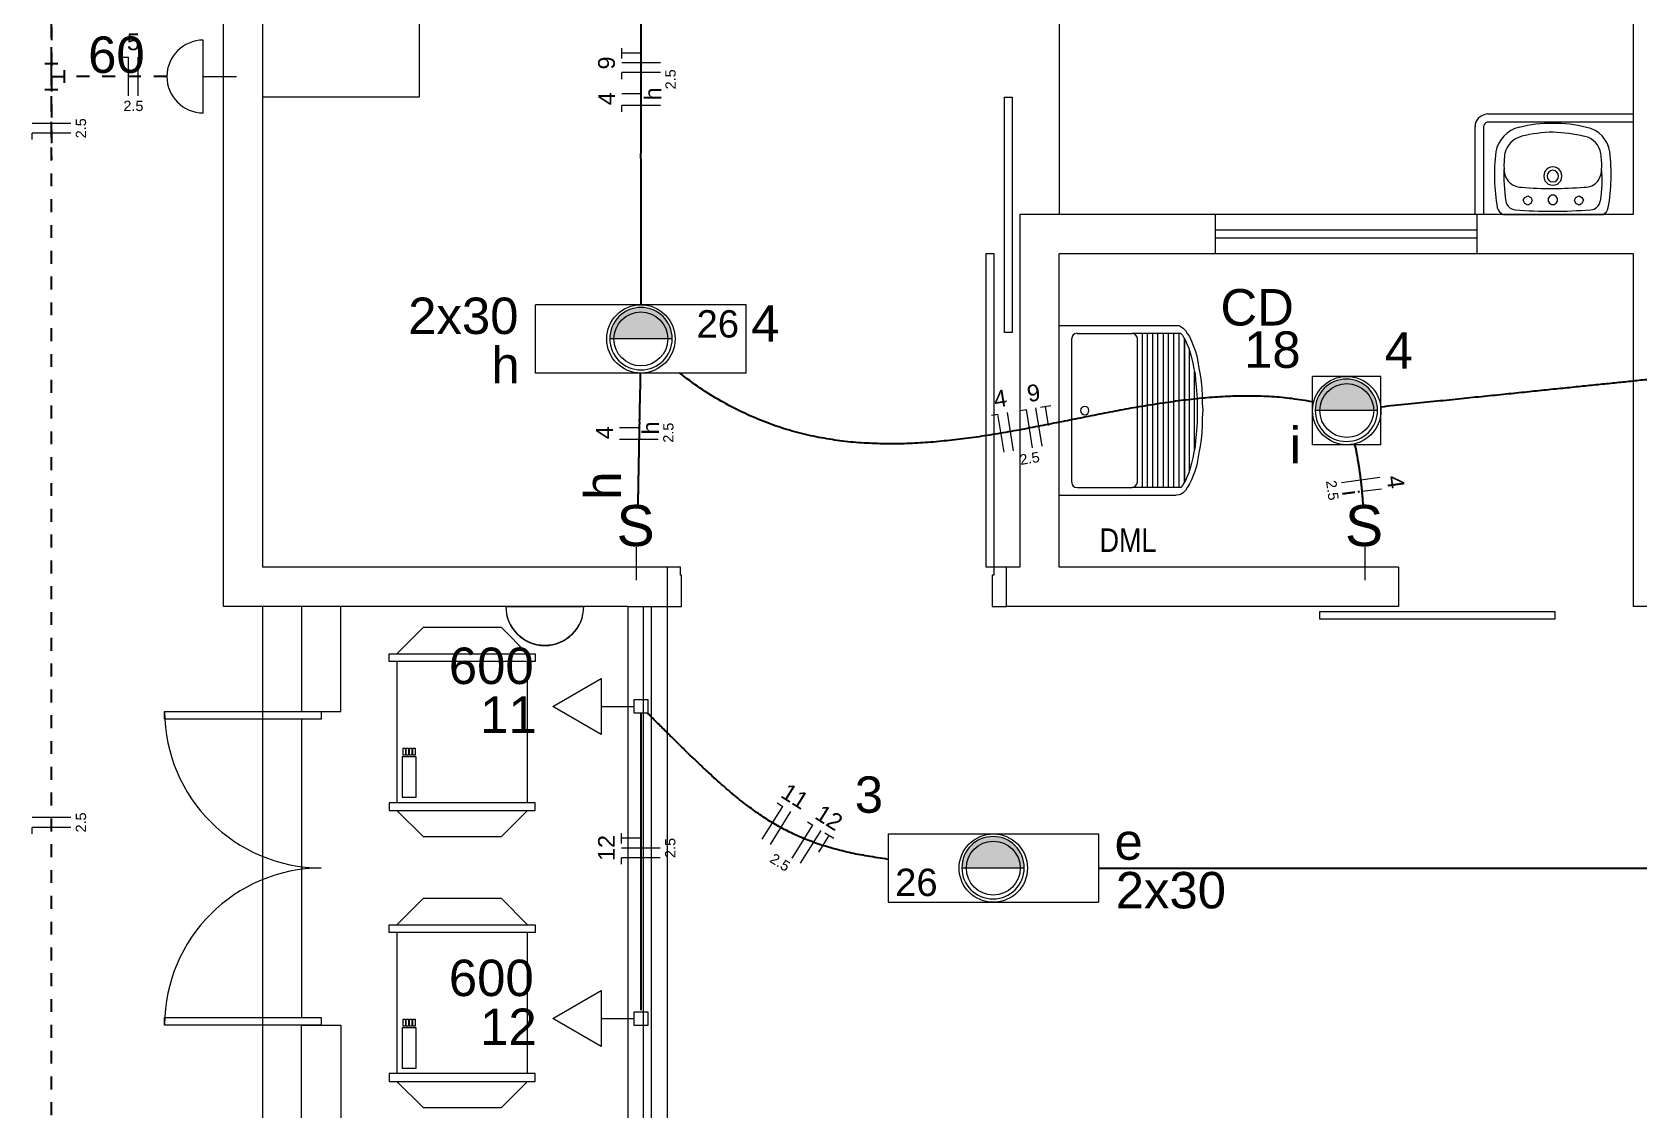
# Model space of a CAD drawing. Header units: millimetres. Extents: x 0 to 321, y -39 to 66.
# Drawn here: x 15.73 to 28.19, y 30.62 to 38.97 of the extents above; entities that cross this region are included whole.
import ezdxf

# ---------------------------------------------------------------- set-up
doc = ezdxf.new("R2010")
doc.units = ezdxf.units.MM
doc.header["$LTSCALE"] = 0.5
doc.header["$MEASUREMENT"] = 0
doc.linetypes.add('DOT2', pattern=[3.175, 0, -3.175])
for name, color, linetype, lineweight in [('Arquitetura', 8, 'Continuous', 5), ('EL-Condutos', 4, 'Continuous', 30), ('EL-Fios', 9, 'Continuous', 20), ('EL-Textos fios', 7, 'Continuous', 20), ('EL-Textos pontos', 5, 'Continuous', 20), ('P-SIMBOL', 5, 'Continuous', 20)]:
    doc.layers.add(name, color=color, linetype=linetype, lineweight=lineweight)
doc.styles.add('Arial', font='arial.ttf')
doc.styles.add('ArialNarrow', font='ARIALN.TTF')

msp = doc.modelspace()

# ---------------------------------------------------------------- hatches: boundary and pattern name
at = {"layer": 'Arquitetura', "linetype": 'Continuous'}
for points in [[(20.454, 36.84), (20.433, 36.839), (20.412, 36.837), (20.391, 36.832), (20.371, 36.826), (20.351, 36.818), (20.333, 36.808), (20.315, 36.797), (20.298, 36.784), (20.282, 36.769), (20.268, 36.754), (20.255, 36.737), (20.244, 36.719), (20.234, 36.7), (20.226, 36.681), (20.22, 36.661), (20.215, 36.64), (20.212, 36.619), (20.211, 36.598), (20.211, 36.597), (20.211, 36.597), (20.211, 36.597), (20.211, 36.597), (20.211, 36.597), (20.211, 36.597), (20.211, 36.597), (20.211, 36.597), (20.211, 36.597), (20.211, 36.597), (20.211, 36.597), (20.211, 36.597), (20.211, 36.597), (20.211, 36.597), (20.211, 36.597), (20.211, 36.597), (20.211, 36.597), (20.211, 36.597), (20.211, 36.597), (20.211, 36.597), (20.211, 36.597), (20.211, 36.597), (20.211, 36.597), (20.211, 36.597), (20.211, 36.597), (20.211, 36.597), (20.211, 36.597), (20.211, 36.597), (20.211, 36.597), (20.211, 36.597), (20.211, 36.597), (20.211, 36.597), (20.211, 36.597), (20.211, 36.597), (20.211, 36.597), (20.211, 36.597), (20.211, 36.597), (20.211, 36.597), (20.211, 36.597), (20.211, 36.597), (20.211, 36.597), (20.211, 36.597), (20.211, 36.597), (20.211, 36.597), (20.211, 36.597), (20.211, 36.597), (20.211, 36.597), (20.211, 36.597), (20.211, 36.597), (20.211, 36.597), (20.211, 36.597), (20.211, 36.597), (20.211, 36.597), (20.211, 36.597), (20.211, 36.597), (20.211, 36.597), (20.211, 36.597), (20.211, 36.597), (20.211, 36.597), (20.211, 36.597), (20.211, 36.597), (20.211, 36.597), (20.211, 36.597), (20.211, 36.597), (20.211, 36.597), (20.211, 36.597), (20.211, 36.597), (20.211, 36.597), (20.211, 36.597), (20.211, 36.597), (20.211, 36.597), (20.211, 36.597), (20.211, 36.597), (20.696, 36.596), (20.696, 36.597), (20.696, 36.597), (20.696, 36.597), (20.696, 36.597), (20.696, 36.597), (20.696, 36.597), (20.696, 36.597), (20.696, 36.597), (20.696, 36.597), (20.696, 36.597), (20.696, 36.597), (20.696, 36.597), (20.696, 36.597), (20.696, 36.597), (20.696, 36.597), (20.696, 36.597), (20.696, 36.597), (20.696, 36.597), (20.696, 36.597), (20.696, 36.597), (20.696, 36.597), (20.696, 36.597), (20.696, 36.597), (20.696, 36.597), (20.696, 36.597), (20.696, 36.597), (20.696, 36.597), (20.696, 36.597), (20.696, 36.597), (20.696, 36.597), (20.696, 36.597), (20.696, 36.597), (20.696, 36.597), (20.696, 36.597), (20.696, 36.597), (20.696, 36.597), (20.696, 36.597), (20.696, 36.597), (20.696, 36.597), (20.696, 36.597), (20.696, 36.597), (20.696, 36.597), (20.696, 36.597), (20.696, 36.597), (20.696, 36.597), (20.696, 36.597), (20.696, 36.597), (20.696, 36.597), (20.696, 36.597), (20.696, 36.597), (20.696, 36.597), (20.696, 36.597), (20.696, 36.597), (20.696, 36.597), (20.696, 36.597), (20.696, 36.597), (20.696, 36.597), (20.696, 36.597), (20.696, 36.597), (20.696, 36.597), (20.696, 36.597), (20.696, 36.597), (20.696, 36.597), (20.696, 36.597), (20.696, 36.597), (20.696, 36.597), (20.696, 36.597), (20.696, 36.597), (20.696, 36.597), (20.696, 36.597), (20.696, 36.597), (20.696, 36.597), (20.696, 36.597), (20.696, 36.598), (20.695, 36.619), (20.692, 36.64), (20.688, 36.661), (20.681, 36.681), (20.673, 36.7), (20.663, 36.719), (20.652, 36.737), (20.639, 36.754), (20.625, 36.769), (20.609, 36.784), (20.593, 36.797), (20.575, 36.808), (20.556, 36.818), (20.537, 36.826), (20.516, 36.832), (20.496, 36.837), (20.475, 36.839), (20.454, 36.84), (20.454, 36.84)], [(25.924, 36.285), (25.903, 36.284), (25.882, 36.281), (25.862, 36.277), (25.842, 36.271), (25.822, 36.262), (25.803, 36.253), (25.785, 36.241), (25.769, 36.228), (25.753, 36.214), (25.739, 36.199), (25.726, 36.182), (25.715, 36.164), (25.705, 36.145), (25.697, 36.126), (25.69, 36.106), (25.686, 36.085), (25.683, 36.064), (25.682, 36.043), (25.682, 36.042), (25.682, 36.042), (25.682, 36.042), (25.682, 36.042), (25.682, 36.042), (25.682, 36.042), (25.682, 36.042), (25.682, 36.042), (25.682, 36.042), (25.682, 36.042), (25.682, 36.042), (25.682, 36.042), (25.682, 36.042), (25.682, 36.042), (25.682, 36.042), (25.682, 36.042), (25.682, 36.042), (25.682, 36.042), (25.682, 36.042), (25.682, 36.042), (25.682, 36.042), (25.682, 36.042), (25.682, 36.042), (25.682, 36.042), (25.682, 36.042), (25.682, 36.042), (25.682, 36.042), (25.682, 36.042), (25.682, 36.042), (25.682, 36.042), (25.682, 36.042), (25.682, 36.042), (25.682, 36.042), (25.682, 36.042), (25.682, 36.042), (25.682, 36.042), (25.682, 36.042), (25.682, 36.042), (25.682, 36.042), (25.682, 36.042), (25.682, 36.042), (25.682, 36.042), (25.682, 36.042), (25.682, 36.042), (25.682, 36.042), (25.682, 36.042), (25.682, 36.042), (25.682, 36.042), (25.682, 36.042), (25.682, 36.042), (25.682, 36.042), (25.682, 36.042), (25.682, 36.042), (25.682, 36.042), (25.682, 36.042), (25.682, 36.042), (25.682, 36.042), (25.682, 36.042), (25.682, 36.042), (25.682, 36.042), (25.682, 36.042), (25.682, 36.042), (25.682, 36.042), (25.682, 36.042), (25.682, 36.042), (25.682, 36.042), (25.682, 36.042), (25.682, 36.042), (25.682, 36.042), (25.682, 36.042), (25.682, 36.042), (25.682, 36.042), (25.682, 36.042), (26.167, 36.041), (26.167, 36.042), (26.167, 36.042), (26.167, 36.042), (26.167, 36.042), (26.167, 36.042), (26.167, 36.042), (26.167, 36.042), (26.167, 36.042), (26.167, 36.042), (26.167, 36.042), (26.167, 36.042), (26.167, 36.042), (26.167, 36.042), (26.167, 36.042), (26.167, 36.042), (26.167, 36.042), (26.167, 36.042), (26.167, 36.042), (26.167, 36.042), (26.167, 36.042), (26.167, 36.042), (26.167, 36.042), (26.167, 36.042), (26.167, 36.042), (26.167, 36.042), (26.167, 36.042), (26.167, 36.042), (26.167, 36.042), (26.167, 36.042), (26.167, 36.042), (26.167, 36.042), (26.167, 36.042), (26.167, 36.042), (26.167, 36.042), (26.167, 36.042), (26.167, 36.042), (26.167, 36.042), (26.167, 36.042), (26.167, 36.042), (26.167, 36.042), (26.167, 36.042), (26.167, 36.042), (26.167, 36.042), (26.167, 36.042), (26.167, 36.042), (26.167, 36.042), (26.167, 36.042), (26.167, 36.042), (26.167, 36.042), (26.167, 36.042), (26.167, 36.042), (26.167, 36.042), (26.167, 36.042), (26.167, 36.042), (26.167, 36.042), (26.167, 36.042), (26.167, 36.042), (26.167, 36.042), (26.167, 36.042), (26.167, 36.042), (26.167, 36.042), (26.167, 36.042), (26.167, 36.042), (26.167, 36.042), (26.167, 36.042), (26.167, 36.042), (26.167, 36.042), (26.167, 36.042), (26.167, 36.042), (26.167, 36.042), (26.167, 36.042), (26.167, 36.042), (26.167, 36.042), (26.167, 36.043), (26.166, 36.064), (26.163, 36.085), (26.158, 36.106), (26.152, 36.126), (26.144, 36.145), (26.134, 36.164), (26.123, 36.182), (26.11, 36.199), (26.096, 36.214), (26.08, 36.228), (26.063, 36.241), (26.046, 36.253), (26.027, 36.262), (26.007, 36.271), (25.987, 36.277), (25.966, 36.281), (25.946, 36.284), (25.924, 36.285), (25.924, 36.285)], [(23.184, 32.739), (23.163, 32.738), (23.142, 32.735), (23.121, 32.731), (23.101, 32.724), (23.081, 32.716), (23.063, 32.706), (23.045, 32.695), (23.028, 32.682), (23.012, 32.668), (22.998, 32.652), (22.985, 32.636), (22.974, 32.618), (22.964, 32.599), (22.956, 32.579), (22.95, 32.559), (22.945, 32.539), (22.942, 32.518), (22.941, 32.497), (22.941, 32.496), (22.941, 32.496), (22.941, 32.496), (22.941, 32.496), (22.941, 32.496), (22.941, 32.496), (22.941, 32.496), (22.941, 32.496), (22.941, 32.496), (22.941, 32.496), (22.941, 32.496), (22.941, 32.496), (22.941, 32.496), (22.941, 32.496), (22.941, 32.496), (22.941, 32.496), (22.941, 32.496), (22.941, 32.496), (22.941, 32.496), (22.941, 32.496), (22.941, 32.496), (22.941, 32.496), (22.941, 32.496), (22.941, 32.496), (22.941, 32.496), (22.941, 32.496), (22.941, 32.496), (22.941, 32.496), (22.941, 32.496), (22.941, 32.496), (22.941, 32.496), (22.941, 32.496), (22.941, 32.496), (22.941, 32.496), (22.941, 32.496), (22.941, 32.496), (22.941, 32.496), (22.941, 32.496), (22.941, 32.496), (22.941, 32.496), (22.941, 32.496), (22.941, 32.496), (22.941, 32.496), (22.941, 32.496), (22.941, 32.496), (22.941, 32.496), (22.941, 32.496), (22.941, 32.496), (22.941, 32.496), (22.941, 32.496), (22.941, 32.496), (22.941, 32.496), (22.941, 32.496), (22.941, 32.496), (22.941, 32.496), (22.941, 32.496), (22.941, 32.496), (22.941, 32.496), (22.941, 32.496), (22.941, 32.496), (22.941, 32.496), (22.941, 32.496), (22.941, 32.496), (22.941, 32.496), (22.941, 32.496), (22.941, 32.496), (22.941, 32.496), (22.941, 32.496), (22.941, 32.496), (22.941, 32.496), (22.941, 32.496), (22.941, 32.496), (22.941, 32.496), (23.426, 32.494), (23.426, 32.496), (23.426, 32.496), (23.426, 32.496), (23.426, 32.496), (23.426, 32.496), (23.426, 32.496), (23.426, 32.496), (23.426, 32.496), (23.426, 32.496), (23.426, 32.496), (23.426, 32.496), (23.426, 32.496), (23.426, 32.496), (23.426, 32.496), (23.426, 32.496), (23.426, 32.496), (23.426, 32.496), (23.426, 32.496), (23.426, 32.496), (23.426, 32.496), (23.426, 32.496), (23.426, 32.496), (23.426, 32.496), (23.426, 32.496), (23.426, 32.496), (23.426, 32.496), (23.426, 32.496), (23.426, 32.496), (23.426, 32.496), (23.426, 32.496), (23.426, 32.496), (23.426, 32.496), (23.426, 32.496), (23.426, 32.496), (23.426, 32.496), (23.426, 32.496), (23.426, 32.496), (23.426, 32.496), (23.426, 32.496), (23.426, 32.496), (23.426, 32.496), (23.426, 32.496), (23.426, 32.496), (23.426, 32.496), (23.426, 32.496), (23.426, 32.496), (23.426, 32.496), (23.426, 32.496), (23.426, 32.496), (23.426, 32.496), (23.426, 32.496), (23.426, 32.496), (23.426, 32.496), (23.426, 32.496), (23.426, 32.496), (23.426, 32.496), (23.426, 32.496), (23.426, 32.496), (23.426, 32.496), (23.426, 32.496), (23.426, 32.496), (23.426, 32.496), (23.426, 32.496), (23.426, 32.496), (23.426, 32.496), (23.426, 32.496), (23.426, 32.496), (23.426, 32.496), (23.426, 32.496), (23.426, 32.496), (23.426, 32.496), (23.426, 32.496), (23.426, 32.496), (23.426, 32.497), (23.425, 32.518), (23.422, 32.539), (23.418, 32.559), (23.411, 32.579), (23.403, 32.599), (23.393, 32.618), (23.382, 32.636), (23.369, 32.652), (23.355, 32.668), (23.339, 32.682), (23.323, 32.695), (23.305, 32.706), (23.286, 32.716), (23.267, 32.724), (23.246, 32.731), (23.226, 32.735), (23.205, 32.738), (23.184, 32.739), (23.184, 32.739)]]:
    msp.add_hatch(color=256, dxfattribs=at).paths.add_polyline_path(points)

# ---------------------------------------------------------------- linework, layer by layer
at = {"layer": 'Arquitetura'}
for p, q in [((17.216, 34.521), (17.216, 42.219)), ((17.52, 41.914), (17.52, 34.826)), ((18.734, 41.914), (18.734, 38.471)), ((28.149, 41.914), (28.149, 37.56)), ((23.696, 39.381), (23.696, 37.56)), ((18.734, 38.471), (17.52, 38.471)), ((27.295, 37.671), (27.308, 37.693)), ((27.308, 37.646), (27.295, 37.671)), ((27.308, 37.693), (27.33, 37.706)), ((27.33, 37.633), (27.308, 37.646)), ((27.33, 37.706), (27.355, 37.693)), ((27.355, 37.646), (27.33, 37.633)), ((27.355, 37.693), (27.364, 37.671)), ((27.364, 37.671), (27.355, 37.646)), ((27.694, 37.671), (27.703, 37.693)), ((27.703, 37.646), (27.694, 37.671)), ((27.703, 37.693), (27.728, 37.706)), ((27.728, 37.633), (27.703, 37.646)), ((27.728, 37.706), (27.75, 37.693)), ((27.75, 37.646), (27.728, 37.633)), ((27.75, 37.693), (27.763, 37.671)), ((27.763, 37.671), (27.75, 37.646)), ((28.149, 37.56), (23.392, 37.56)), ((23.392, 37.56), (23.392, 34.826)), ((24.909, 37.256), (24.909, 37.56)), ((26.936, 37.56), (26.936, 37.256)), ((27.141, 37.56), (27.527, 37.56)), ((27.398, 37.56), (27.78, 37.56)), ((27.527, 37.56), (27.917, 37.56)), ((26.936, 37.438), (24.909, 37.438)), ((23.696, 34.826), (23.696, 37.256)), ((28.149, 37.256), (23.696, 37.256)), ((26.936, 37.377), (24.909, 37.377)), ((28.149, 37.256), (28.149, 34.521)), ((23.696, 36.699), (24.604, 36.699)), ((23.696, 35.384), (23.696, 36.699)), ((23.837, 36.639), (24.262, 36.639)), ((24.639, 36.639), (24.262, 36.639)), ((24.343, 35.444), (24.343, 36.639)), ((24.382, 35.444), (24.382, 36.639)), ((24.424, 35.444), (24.424, 36.639)), ((24.463, 35.444), (24.463, 36.639)), ((24.506, 35.444), (24.506, 36.639)), ((24.544, 35.444), (24.544, 36.639)), ((24.587, 35.444), (24.587, 36.639)), ((24.604, 36.699), (24.626, 36.699)), ((24.626, 36.699), (24.643, 36.691)), ((24.626, 35.444), (24.626, 36.639)), ((24.639, 36.639), (24.652, 36.626)), ((24.643, 36.691), (24.66, 36.678)), ((24.66, 36.678), (24.677, 36.661)), ((24.677, 36.661), (24.69, 36.639)), ((24.69, 36.639), (24.707, 36.614)), ((20.456, 36.596), (20.211, 36.596)), ((20.696, 36.596), (20.211, 36.596)), ((20.696, 36.596), (20.456, 36.596)), ((20.696, 36.596), (20.456, 36.596)), ((23.794, 35.486), (23.794, 36.601)), ((24.304, 35.486), (24.304, 36.601)), ((24.652, 36.626), (24.664, 36.605)), ((24.664, 36.605), (24.677, 36.584)), ((24.669, 36.598), (24.669, 35.485)), ((24.669, 35.485), (24.669, 36.598)), ((24.677, 36.584), (24.69, 36.554)), ((24.69, 36.554), (24.703, 36.524)), ((24.703, 36.524), (24.712, 36.489)), ((24.707, 36.614), (24.724, 36.579)), ((24.724, 36.579), (24.737, 36.545)), ((24.737, 36.545), (24.75, 36.506)), ((24.707, 35.576), (24.707, 36.506)), ((24.712, 36.489), (24.724, 36.451)), ((24.724, 36.451), (24.733, 36.408)), ((24.733, 36.408), (24.742, 36.365)), ((24.75, 36.506), (24.763, 36.464)), ((24.763, 36.464), (24.772, 36.421)), ((24.772, 36.421), (24.78, 36.369)), ((24.742, 36.365), (24.75, 36.322)), ((24.746, 35.739), (24.746, 36.344)), ((24.75, 36.322), (24.754, 36.275)), ((24.754, 36.275), (24.759, 36.228)), ((24.78, 36.369), (24.789, 36.318)), ((24.789, 36.318), (24.797, 36.266)), ((24.797, 36.266), (24.802, 36.211)), ((24.759, 36.228), (24.767, 36.134)), ((24.767, 36.134), (24.767, 36.086)), ((24.802, 36.211), (24.806, 36.155)), ((24.806, 36.155), (24.806, 36.099)), ((24.767, 36.086), (24.767, 36.044)), ((24.767, 36.044), (24.767, 35.996)), ((24.806, 36.099), (24.81, 36.044)), ((24.81, 36.044), (24.806, 35.984)), ((25.927, 36.041), (25.682, 36.041)), ((26.167, 36.041), (25.682, 36.041)), ((26.167, 36.041), (25.927, 36.041)), ((26.167, 36.041), (25.927, 36.041)), ((24.767, 35.949), (24.759, 35.855)), ((24.767, 35.996), (24.767, 35.949)), ((24.806, 35.928), (24.802, 35.872)), ((24.806, 35.984), (24.806, 35.928)), ((24.75, 35.761), (24.742, 35.718)), ((24.754, 35.808), (24.75, 35.761)), ((24.759, 35.855), (24.754, 35.808)), ((24.789, 35.765), (24.78, 35.714)), ((24.797, 35.816), (24.789, 35.765)), ((24.802, 35.872), (24.797, 35.816)), ((24.733, 35.675), (24.724, 35.632)), ((24.742, 35.718), (24.733, 35.675)), ((24.772, 35.666), (24.763, 35.619)), ((24.78, 35.714), (24.772, 35.666)), ((24.69, 35.529), (24.677, 35.499)), ((24.703, 35.559), (24.69, 35.529)), ((24.712, 35.594), (24.703, 35.559)), ((24.724, 35.632), (24.712, 35.594)), ((24.737, 35.538), (24.724, 35.504)), ((24.75, 35.576), (24.737, 35.538)), ((24.763, 35.619), (24.75, 35.576)), ((23.837, 35.444), (24.262, 35.444)), ((24.639, 35.444), (24.262, 35.444)), ((24.626, 35.388), (24.604, 35.384)), ((24.643, 35.392), (24.626, 35.388)), ((24.652, 35.461), (24.639, 35.444)), ((24.66, 35.405), (24.643, 35.392)), ((24.664, 35.478), (24.652, 35.461)), ((24.677, 35.422), (24.66, 35.405)), ((24.677, 35.499), (24.664, 35.478)), ((24.69, 35.444), (24.677, 35.422)), ((24.707, 35.474), (24.69, 35.444)), ((24.724, 35.504), (24.707, 35.474)), ((23.696, 35.384), (24.604, 35.384)), ((20.657, 34.826), (17.52, 34.826)), ((23.392, 34.826), (23.289, 34.826)), ((26.327, 34.826), (23.696, 34.826)), ((26.327, 34.826), (26.327, 34.521)), ((20.353, 34.521), (17.216, 34.521)), ((17.52, 34.521), (17.52, 30.469)), ((19.406, 34.521), (20.014, 34.521)), ((20.353, 34.521), (20.353, 30.471)), ((20.353, 34.521), (20.657, 34.521)), ((20.474, 30.471), (20.474, 34.524)), ((20.536, 30.471), (20.536, 34.524)), ((20.657, 34.521), (20.657, 30.471)), ((26.327, 34.521), (23.289, 34.521)), ((32.164, 34.521), (28.149, 34.521)), ((17.821, 33.649), (17.821, 31.337)), ((23.186, 32.494), (22.941, 32.494)), ((23.426, 32.494), (22.941, 32.494)), ((23.426, 32.495), (23.186, 32.494)), ((23.426, 32.494), (23.186, 32.494))]:
    msp.add_line(p, q, dxfattribs=at)
at = {"layer": 'Arquitetura', "color": 7}
for p, q in [((27.017, 38.34), (28.149, 38.34)), ((28.149, 38.276), (27.017, 38.276)), ((28.149, 38.34), (28.149, 38.276)), ((26.922, 37.56), (26.922, 38.242)), ((26.987, 38.242), (26.987, 37.56))]:
    msp.add_line(p, q, dxfattribs=at)
at = {"layer": 'Arquitetura'}
for points in [[(23.272, 38.469), (23.332, 38.469), (23.332, 36.646), (23.272, 36.646), (23.272, 38.469)], [(23.13, 37.257), (23.19, 37.257), (23.19, 34.826), (23.13, 34.826), (23.13, 37.257)], [(17.821, 33.709), (18.125, 33.709), (18.125, 34.521), (17.821, 34.521), (17.821, 33.709)], [(25.719, 34.423), (25.719, 34.483), (27.541, 34.483), (27.541, 34.423), (25.719, 34.423)], [(18.5, 34.156), (19.634, 34.156), (19.634, 34.095), (18.5, 34.095), (18.5, 34.156)], [(18.627, 33.37), (18.609, 33.37), (18.609, 33.423), (18.627, 33.423), (18.627, 33.37)], [(18.651, 33.37), (18.633, 33.37), (18.633, 33.423), (18.651, 33.423), (18.651, 33.37)], [(18.678, 33.37), (18.66, 33.37), (18.66, 33.423), (18.678, 33.423), (18.678, 33.37)], [(18.703, 33.37), (18.684, 33.37), (18.684, 33.423), (18.703, 33.423), (18.703, 33.37)], [(18.601, 33.044), (18.71, 33.044), (18.71, 33.356), (18.601, 33.356), (18.601, 33.044)], [(18.5, 32.94), (19.634, 32.94), (19.634, 33.001), (18.5, 33.001), (18.5, 32.94)], [(18.5, 32.055), (19.634, 32.055), (19.634, 31.994), (18.5, 31.994), (18.5, 32.055)], [(17.821, 31.277), (18.125, 31.277), (18.125, 30.473), (17.821, 30.473), (17.821, 31.277)], [(18.627, 31.27), (18.609, 31.27), (18.609, 31.323), (18.627, 31.323), (18.627, 31.27)], [(18.651, 31.27), (18.633, 31.27), (18.633, 31.323), (18.651, 31.323), (18.651, 31.27)], [(18.678, 31.27), (18.66, 31.27), (18.66, 31.323), (18.678, 31.323), (18.678, 31.27)], [(18.703, 31.27), (18.684, 31.27), (18.684, 31.323), (18.703, 31.323), (18.703, 31.27)], [(18.601, 30.943), (18.71, 30.943), (18.71, 31.255), (18.601, 31.255), (18.601, 30.943)], [(18.5, 30.84), (19.634, 30.84), (19.634, 30.901), (18.5, 30.901), (18.5, 30.84)]]:
    msp.add_lwpolyline(points, close=True, dxfattribs=at)
for points in [[(20.759, 34.826), (20.656, 34.826), (20.656, 34.521), (20.767, 34.521), (20.767, 34.766), (20.759, 34.766), (20.759, 34.826)], [(23.289, 34.521), (23.289, 34.826), (23.19, 34.826), (23.19, 34.766), (23.177, 34.766), (23.177, 34.521), (23.289, 34.521)], [(19.574, 34.156), (19.371, 34.358), (19.371, 34.358), (18.764, 34.358), (18.561, 34.156), (18.561, 34.156)], [(18.561, 34.095), (18.561, 33.001)], [(19.574, 33.001), (19.574, 34.095)], [(17.52, 33.649), (16.76, 33.649), (16.76, 33.709), (17.52, 33.709)], [(17.52, 33.709), (17.973, 33.709), (17.973, 33.649), (17.52, 33.649)], [(18.561, 32.94), (18.764, 32.738), (18.764, 32.738), (19.371, 32.738), (19.574, 32.94), (19.574, 32.94)], [(19.574, 32.055), (19.371, 32.258), (19.371, 32.258), (18.764, 32.258), (18.561, 32.055), (18.561, 32.055)], [(18.561, 31.994), (18.561, 30.901)], [(19.574, 30.901), (19.574, 31.994)], [(17.52, 31.277), (16.76, 31.277), (16.76, 31.337), (17.52, 31.337)], [(17.52, 31.337), (17.973, 31.337), (17.973, 31.277), (17.52, 31.277)], [(18.561, 30.84), (18.764, 30.638), (18.764, 30.638), (19.371, 30.638), (19.574, 30.84), (19.574, 30.84)]]:
    msp.add_lwpolyline(points, dxfattribs=at)
at = {"layer": 'Arquitetura', "color": 7}
for centre, radius, start, end in [((27.014, 38.244), 0.0922, 135.003, 181.901), ((27.035, 38.212), 0.129, 98.2484, 131.591), ((27.031, 38.233), 0.0455, 108.778, 168.85)]:
    msp.add_arc(centre, radius, start, end, dxfattribs=at)
at = {"layer": 'Arquitetura'}
for centre, radius, start, end in [((27.503, 37.307), 0.959, 88.698, 104.422), ((27.547, 37.306), 0.96, 75.6368, 91.3415), ((27.317, 38.004), 0.238, 102.514, 169.944), ((27.32, 37.998), 0.171, 102.946, 167.281), ((27.555, 37.031), 1.168, 91.3524, 103.504), ((27.5, 37.039), 1.159, 76.4579, 88.6966), ((27.74, 38.01), 0.159, 8.4194, 78.3837), ((27.745, 38.015), 0.224, 7.7196, 79.5925), ((28.599, 37.87), 1.527, 173.413, 189.693), ((27.776, 37.941), 0.63, 171.322, 181.826), ((27.258, 37.941), 0.646, 357.995, 8.1696), ((26.452, 37.871), 1.525, 350.279, 6.5765), ((28.388, 37.863), 1.243, 177.323, 189.242), ((27.291, 37.912), 0.145, 176.602, 219.6), ((27.525, 37.858), 0.0707, 150.003, 209.997), ((27.525, 37.858), 0.0707, 90, 149.993), ((27.525, 37.858), 0.045, 90, 180), ((27.525, 37.858), 0.0707, 29.9968, 89.9993), ((27.525, 37.858), 0.045, 0, 90), ((27.525, 37.858), 0.0707, 330.003, 29.9968), ((27.745, 37.911), 0.158, 324.652, 2.8394), ((26.996, 37.827), 0.912, 349.782, 5.7972), ((27.282, 37.907), 0.135, 220.344, 269.449), ((27.531, 40.748), 2.987, 265.19, 269.939), ((27.525, 37.858), 0.0707, 209.997, 269.999), ((27.525, 37.858), 0.045, 180, 270), ((27.525, 37.858), 0.045, 270.01, 0), ((27.525, 37.858), 0.0707, 270, 329.993), ((27.525, 40.501), 2.739, 270.021, 275.095), ((27.775, 37.9), 0.128, 266.773, 320.755), ((27.238, 37.675), 0.0779, 188.756, 265.613), ((27.525, 37.674), 0.0364, 150.013, 209.987), ((27.525, 37.674), 0.0364, 90, 150.04), ((27.525, 37.674), 0.0364, 210.019, 270.037), ((27.525, 37.674), 0.0364, 30.0191, 90.0367), ((27.525, 37.674), 0.0364, 270, 330.04), ((27.525, 37.674), 0.0364, 330.013, 29.9872), ((27.813, 37.678), 0.0813, 273.114, 350.393), ((27.193, 37.65), 0.106, 200.542, 238.93), ((27.512, 41.061), 3.475, 265.375, 270.21), ((27.525, 41.392), 3.806, 270, 274.414), ((27.878, 37.629), 0.0781, 297.867, 348.569), ((20.454, 36.598), 0.242, 90, 180), ((20.454, 36.598), 0.242, 0, 90), ((23.835, 36.599), 0.0407, 90, 180), ((24.256, 36.589), 0.0502, 13.2141, 85.5784), ((20.454, 36.598), 0.242, 180, 270), ((20.454, 36.598), 0.242, 270, 0), ((25.924, 36.043), 0.242, 90, 180), ((25.924, 36.043), 0.242, 0, 90), ((23.895, 36.041), 0.0321, 90, 180), ((23.895, 36.041), 0.0321, 180, 270), ((23.895, 36.041), 0.0321, 0, 90), ((23.895, 36.041), 0.0321, 270, 0), ((25.924, 36.043), 0.242, 180, 270), ((25.924, 36.043), 0.242, 270, 0), ((23.835, 35.484), 0.0407, 180, 270), ((24.256, 35.492), 0.0485, 273.761, 353.445), ((19.708, 34.524), 0.302, 180.005, 270.003), ((19.708, 34.521), 0.302, 180.005, 270.003), ((19.708, 34.524), 0.302, 270.003, 0), ((19.708, 34.521), 0.302, 270.003, 0), ((17.98, 33.715), 1.22, 180.253, 269.747), ((23.184, 32.497), 0.242, 90, 180), ((23.184, 32.497), 0.242, 0, 90), ((17.98, 31.275), 1.22, 90.2526, 179.747), ((23.184, 32.497), 0.242, 180, 270), ((23.184, 32.497), 0.242, 270, 0)]:
    msp.add_arc(centre, radius, start, end, dxfattribs=at)
at = {"layer": 'EL-Condutos', "linetype": 'Continuous'}
for p, q in [((15.832, 38.73), (15.932, 38.73)), ((15.882, 38.63), (15.882, 38.73)), ((15.882, 38.63), (15.982, 38.63)), ((15.882, 38.63), (15.882, 38.53)), ((15.982, 38.68), (15.982, 38.58)), ((15.832, 38.53), (15.932, 38.53))]:
    msp.add_line(p, q, dxfattribs=at)
at = {"layer": 'EL-Condutos', "linetype": 'DOT2', "ltscale": 0.05}
for points in [[(15.882, 38.73), (15.882, 38.992), (15.882, 39.18), (15.882, 39.301), (15.882, 39.362), (15.882, 39.37), (15.882, 39.334), (15.882, 39.259), (15.882, 39.153), (15.882, 39.024), (15.882, 38.878), (15.882, 38.723), (15.882, 38.566), (15.882, 38.414), (15.882, 38.274), (15.882, 38.154), (15.882, 38.061), (15.882, 38.002), (15.882, 37.985), (15.882, 38.015), (15.882, 38.102), (15.882, 38.251), (15.882, 38.471), (15.882, 38.767), (15.882, 39.149), (15.882, 39.622), (15.882, 40.194), (15.882, 40.872), (15.882, 41.664), (15.882, 42.576), (15.882, 43.617)], [(16.776, 38.63), (16.751, 38.63), (16.727, 38.63), (16.704, 38.63), (16.681, 38.63), (16.658, 38.63), (16.636, 38.63), (16.614, 38.63), (16.592, 38.63), (16.571, 38.63), (16.549, 38.63), (16.527, 38.63), (16.505, 38.63), (16.483, 38.63), (16.46, 38.63), (16.437, 38.63), (16.413, 38.63), (16.389, 38.63), (16.364, 38.63), (16.339, 38.63), (16.312, 38.63), (16.285, 38.63), (16.256, 38.63), (16.227, 38.63), (16.196, 38.63), (16.164, 38.63), (16.131, 38.63), (16.096, 38.63), (16.06, 38.63), (16.022, 38.63), (15.982, 38.63)], [(15.882, 26.779), (15.882, 27.029), (15.882, 27.311), (15.882, 27.622), (15.882, 27.96), (15.882, 28.322), (15.882, 28.705), (15.882, 29.109), (15.882, 29.53), (15.882, 29.967), (15.882, 30.416), (15.882, 30.876), (15.882, 31.343), (15.882, 31.817), (15.882, 32.294), (15.882, 32.773), (15.882, 33.25), (15.882, 33.725), (15.882, 34.193), (15.882, 34.654), (15.882, 35.104), (15.882, 35.541), (15.882, 35.964), (15.882, 36.369), (15.882, 36.755), (15.882, 37.119), (15.882, 37.459), (15.882, 37.772), (15.882, 38.057), (15.882, 38.31), (15.882, 38.53)]]:
    msp.add_spline(points, degree=3, dxfattribs=at)
at = {"layer": 'EL-Condutos', "linetype": 'Continuous'}
for points in [[(20.454, 36.86), (20.454, 36.999), (20.454, 37.13), (20.454, 37.253), (20.454, 37.37), (20.454, 37.481), (20.454, 37.586), (20.454, 37.685), (20.454, 37.781), (20.454, 37.872), (20.454, 37.96), (20.454, 38.045), (20.455, 38.128), (20.455, 38.209), (20.455, 38.289), (20.455, 38.368), (20.455, 38.448), (20.455, 38.528), (20.455, 38.609), (20.455, 38.692), (20.455, 38.777), (20.455, 38.865), (20.455, 38.956), (20.455, 39.051), (20.455, 39.151), (20.455, 39.256), (20.455, 39.366), (20.456, 39.483), (20.456, 39.607), (20.456, 39.738), (20.456, 39.876)], [(30.558, 36.516), (30.376, 36.497), (30.204, 36.48), (30.041, 36.463), (29.885, 36.447), (29.737, 36.432), (29.595, 36.417), (29.46, 36.403), (29.329, 36.39), (29.202, 36.377), (29.079, 36.364), (28.959, 36.352), (28.841, 36.34), (28.724, 36.328), (28.607, 36.316), (28.491, 36.304), (28.373, 36.292), (28.253, 36.28), (28.131, 36.267), (28.006, 36.254), (27.876, 36.241), (27.742, 36.227), (27.602, 36.213), (27.455, 36.198), (27.302, 36.182), (27.141, 36.165), (26.971, 36.148), (26.792, 36.13), (26.602, 36.11), (26.402, 36.09), (26.19, 36.068)], [(20.448, 36.332), (20.447, 36.285), (20.447, 36.239), (20.446, 36.196), (20.445, 36.154), (20.444, 36.114), (20.443, 36.075), (20.443, 36.037), (20.442, 36.001), (20.441, 35.966), (20.441, 35.932), (20.44, 35.899), (20.439, 35.866), (20.439, 35.835), (20.438, 35.803), (20.438, 35.773), (20.437, 35.743), (20.436, 35.713), (20.436, 35.683), (20.435, 35.653), (20.435, 35.624), (20.434, 35.594), (20.434, 35.564), (20.433, 35.534), (20.432, 35.503), (20.432, 35.471), (20.431, 35.439), (20.431, 35.407), (20.43, 35.373), (20.429, 35.338), (20.428, 35.303)], [(25.66, 36.109), (25.502, 36.133), (25.344, 36.148), (25.184, 36.153), (25.024, 36.151), (24.863, 36.141), (24.701, 36.125), (24.539, 36.104), (24.376, 36.079), (24.212, 36.051), (24.048, 36.02), (23.883, 35.987), (23.718, 35.954), (23.552, 35.922), (23.387, 35.89), (23.221, 35.861), (23.055, 35.835), (22.888, 35.814), (22.722, 35.797), (22.556, 35.786), (22.39, 35.782), (22.225, 35.787), (22.059, 35.799), (21.894, 35.822), (21.729, 35.855), (21.565, 35.9), (21.401, 35.958), (21.238, 36.029), (21.075, 36.114), (20.913, 36.215), (20.752, 36.332)], [(25.989, 35.775), (25.992, 35.759), (25.996, 35.744), (25.999, 35.728), (26.002, 35.712), (26.005, 35.696), (26.008, 35.681), (26.01, 35.665), (26.013, 35.649), (26.016, 35.634), (26.018, 35.618), (26.021, 35.603), (26.023, 35.587), (26.025, 35.571), (26.028, 35.556), (26.03, 35.54), (26.032, 35.524), (26.034, 35.508), (26.036, 35.492), (26.038, 35.475), (26.039, 35.459), (26.041, 35.443), (26.043, 35.426), (26.044, 35.409), (26.046, 35.392), (26.047, 35.375), (26.049, 35.358), (26.05, 35.34), (26.051, 35.322), (26.053, 35.304), (26.054, 35.286)], [(20.453, 33.694), (20.453, 33.584), (20.453, 33.481), (20.453, 33.384), (20.453, 33.293), (20.453, 33.207), (20.453, 33.127), (20.453, 33.05), (20.453, 32.978), (20.453, 32.909), (20.453, 32.843), (20.453, 32.78), (20.453, 32.718), (20.453, 32.658), (20.453, 32.599), (20.453, 32.54), (20.453, 32.482), (20.453, 32.423), (20.453, 32.363), (20.453, 32.301), (20.453, 32.238), (20.453, 32.172), (20.453, 32.104), (20.453, 32.032), (20.453, 31.956), (20.453, 31.875), (20.453, 31.79), (20.453, 31.7), (20.453, 31.604), (20.453, 31.501), (20.453, 31.392)], [(22.371, 32.562), (22.29, 32.574), (22.212, 32.587), (22.138, 32.6), (22.067, 32.615), (21.999, 32.631), (21.933, 32.649), (21.869, 32.668), (21.808, 32.688), (21.748, 32.711), (21.691, 32.734), (21.634, 32.76), (21.579, 32.787), (21.524, 32.816), (21.47, 32.848), (21.417, 32.881), (21.364, 32.917), (21.311, 32.955), (21.257, 32.995), (21.203, 33.038), (21.148, 33.083), (21.093, 33.131), (21.036, 33.181), (20.977, 33.235), (20.917, 33.291), (20.855, 33.35), (20.791, 33.412), (20.724, 33.478), (20.655, 33.546), (20.582, 33.618), (20.507, 33.693)], [(24, 32.494), (24.389, 32.494), (24.756, 32.494), (25.103, 32.494), (25.431, 32.494), (25.742, 32.494), (26.037, 32.494), (26.319, 32.494), (26.587, 32.494), (26.845, 32.494), (27.093, 32.494), (27.333, 32.494), (27.567, 32.494), (27.797, 32.494), (28.023, 32.494), (28.247, 32.494), (28.472, 32.494), (28.698, 32.494), (28.928, 32.494), (29.162, 32.494), (29.402, 32.494), (29.65, 32.494), (29.908, 32.494), (30.176, 32.494), (30.458, 32.494), (30.753, 32.494), (31.064, 32.494), (31.392, 32.494), (31.739, 32.494), (32.106, 32.494), (32.495, 32.494)]]:
    msp.add_spline(points, degree=3, dxfattribs=at)
at = {"layer": 'EL-Fios'}
for p, q in [((16.43, 38.78), (16.48, 38.78)), ((16.48, 38.48), (16.48, 38.78)), ((16.555, 38.48), (16.555, 38.78)), ((20.305, 38.77), (20.305, 38.85)), ((20.455, 38.81), (20.305, 38.81)), ((20.605, 38.735), (20.305, 38.735)), ((20.605, 38.66), (20.305, 38.66)), ((20.305, 38.61), (20.305, 38.66)), ((20.455, 38.495), (20.305, 38.495)), ((20.605, 38.406), (20.305, 38.406)), ((20.305, 38.356), (20.305, 38.406)), ((16.032, 38.267), (15.732, 38.267)), ((16.032, 38.192), (15.732, 38.192)), ((15.732, 38.142), (15.732, 38.192)), ((23.172, 36.005), (23.221, 36.013)), ((23.269, 35.717), (23.221, 36.013)), ((23.343, 35.729), (23.295, 36.025)), ((23.394, 36.041), (23.443, 36.049)), ((23.491, 35.753), (23.443, 36.049)), ((23.565, 35.765), (23.517, 36.061)), ((23.552, 36.067), (23.631, 36.08)), ((23.615, 35.925), (23.591, 36.073)), ((20.438, 35.906), (20.288, 35.906)), ((20.588, 35.817), (20.288, 35.817)), ((25.886, 35.484), (26.183, 35.524)), ((26.046, 35.415), (26.195, 35.435)), ((21.394, 32.718), (21.554, 32.972)), ((21.458, 32.678), (21.617, 32.932)), ((21.511, 32.999), (21.554, 32.972)), ((16.032, 32.886), (15.732, 32.886)), ((16.032, 32.81), (15.732, 32.81)), ((15.732, 32.761), (15.732, 32.81)), ((21.627, 32.572), (21.787, 32.826)), ((21.691, 32.532), (21.85, 32.786)), ((21.744, 32.853), (21.787, 32.826)), ((20.303, 32.685), (20.303, 32.765)), ((20.453, 32.725), (20.303, 32.725)), ((20.603, 32.65), (20.303, 32.65)), ((21.834, 32.619), (21.914, 32.746)), ((21.88, 32.768), (21.948, 32.725)), ((20.603, 32.575), (20.303, 32.575)), ((20.303, 32.525), (20.303, 32.575))]:
    msp.add_line(p, q, dxfattribs=at)
at = {"layer": 'P-SIMBOL'}
for p, q in [((17.059, 38.347), (17.059, 38.913)), ((17.059, 38.63), (17.316, 38.63)), ((19.637, 36.331), (19.637, 36.861)), ((21.27, 36.861), (19.637, 36.861)), ((21.27, 36.331), (21.27, 36.861)), ((21.27, 36.331), (19.637, 36.331)), ((26.192, 36.306), (25.662, 36.306)), ((25.662, 35.776), (25.662, 36.306)), ((26.192, 35.776), (26.192, 36.306)), ((26.192, 35.776), (25.662, 35.776)), ((20.417, 34.983), (20.417, 34.726)), ((26.067, 34.983), (26.067, 34.726)), ((19.769, 33.747), (20.144, 33.964)), ((20.144, 33.964), (20.144, 33.531)), ((20.4, 33.694), (20.4, 33.8)), ((20.4, 33.8), (20.506, 33.8)), ((20.506, 33.8), (20.506, 33.694)), ((20.144, 33.531), (19.769, 33.747)), ((20.144, 33.747), (20.4, 33.747)), ((20.506, 33.694), (20.4, 33.694)), ((22.37, 32.759), (24.002, 32.759)), ((22.37, 32.759), (22.37, 32.229)), ((24.002, 32.759), (24.002, 32.229)), ((22.37, 32.229), (24.002, 32.229)), ((19.769, 31.328), (20.144, 31.545)), ((20.144, 31.545), (20.144, 31.112)), ((20.144, 31.112), (19.769, 31.328)), ((20.144, 31.328), (20.4, 31.328)), ((20.4, 31.275), (20.4, 31.381)), ((20.4, 31.381), (20.506, 31.381)), ((20.506, 31.275), (20.4, 31.275)), ((20.506, 31.381), (20.506, 31.275))]:
    msp.add_line(p, q, dxfattribs=at)
for centre, radius in [((20.453, 36.596), 0.265), ((20.453, 36.596), 0.209), ((25.927, 36.041), 0.265), ((25.927, 36.041), 0.209), ((23.186, 32.494), 0.265), ((23.186, 32.494), 0.209)]:
    msp.add_circle(centre, radius, dxfattribs=at)
msp.add_arc((17.059, 38.63), 0.282, 90, 270, dxfattribs=at)

# ---------------------------------------------------------------- texts
at = {"layer": 'Arquitetura', "insert": (24.01, 34.945), "char_height": 0.1823, "width": 0.6562, "attachment_point": 7, "line_spacing_factor": 0.798, "style": 'ArialNarrow'}
msp.add_mtext('DML', dxfattribs=at)
at = {"layer": 'EL-Textos fios', "attachment_point": 8, "line_spacing_factor": 0.798, "style": 'Arial'}
for s, insert, char_height, width in [('5', (16.518, 38.832), 0.13, 0.156), ('2.5', (16.518, 38.361), 0.08, 0.288)]:
    msp.add_mtext(s, dxfattribs=dict(at, insert=insert, char_height=char_height, width=width))
for s, insert, char_height, width, rotation in [('9', (20.253, 38.735), 0.13, 0.156, 90.0002), ('2.5', (20.724, 38.608), 0.08, 0.288, 90.0002), ('4', (20.253, 38.458), 0.13, 0.156, 90.0002), ('h', (20.611, 38.495), 0.13, 0.156, 90.0002), ('2.5', (16.152, 38.229), 0.08, 0.288, 90.0002), ('4', (23.25, 36.07), 0.13, 0.156, 9.2189), ('9', (23.509, 36.112), 0.13, 0.156, 9.2189), ('4', (20.236, 35.869), 0.13, 0.156, 90.0002), ('h', (20.594, 35.906), 0.13, 0.156, 90.0002), ('2.5', (20.707, 35.869), 0.08, 0.288, 90.0002), ('2.5', (23.474, 35.63), 0.08, 0.288, 9.2189), ('4', (26.242, 35.479), 0.13, 0.156, 277.6267), ('2.5', (25.775, 35.417), 0.08, 0.288, 277.6267), ('i', (25.892, 35.395), 0.13, 0.156, 277.6267), ('11', (21.613, 32.996), 0.13, 0.312, 327.9152), ('2.5', (16.152, 32.848), 0.08, 0.288, 90.0002), ('12', (21.878, 32.83), 0.13, 0.312, 327.9152), ('12', (20.251, 32.65), 0.13, 0.312, 90.0002), ('2.5', (20.722, 32.65), 0.08, 0.288, 90.0002), ('2.5', (21.511, 32.504), 0.08, 0.288, 327.9152)]:
    msp.add_mtext(s, dxfattribs=dict(at, insert=insert, char_height=char_height, width=width, rotation=rotation))
at = {"layer": 'EL-Textos pontos', "line_spacing_factor": 0.798, "style": 'Arial'}
for s, insert, char_height, width, attachment_point in [('60', (16.386, 38.654), 0.2824, 0.67776, 8), ('2x30', (19.504, 36.63), 0.2824, 1.35552, 9), ('CD', (25.517, 36.696), 0.2824, 0.67776, 9), ('4', (21.527, 36.575), 0.282, 0.33888, 9), ('18', (25.569, 36.368), 0.2824, 0.67776, 9), ('4', (26.44, 36.366), 0.282, 0.33888, 9), ('h', (19.513, 36.253), 0.282, 0.33888, 9), ('i', (25.572, 35.631), 0.282, 0.33888, 9), ('600', (19.293, 33.917), 0.2824, 1.01664, 8), ('11', (19.426, 33.542), 0.2824, 0.67776, 8), ('3', (22.112, 32.919), 0.282, 0.33888, 7), ('e', (24.126, 32.555), 0.282, 0.33888, 7), ('2x30', (24.135, 32.178), 0.2824, 1.35552, 7), ('600', (19.293, 31.498), 0.2824, 1.01664, 8), ('12', (19.426, 31.123), 0.2824, 0.67776, 8)]:
    msp.add_mtext(s, dxfattribs=dict(at, insert=insert, char_height=char_height, width=width, attachment_point=attachment_point))
at = {"layer": 'EL-Textos pontos', "insert": (20.298, 35.459), "char_height": 0.282, "width": 0.33888, "attachment_point": 8, "rotation": 90.0002, "line_spacing_factor": 0.798, "style": 'Arial'}
msp.add_mtext('h', dxfattribs=at)
at = {"layer": 'P-SIMBOL', "char_height": 0.2118, "width": 0.50832, "line_spacing_factor": 0.798, "style": 'Arial'}
for insert, attachment_point in [((21.214, 36.604), 9), ((22.425, 32.275), 7)]:
    msp.add_mtext('26', dxfattribs=dict(at, insert=insert, attachment_point=attachment_point))
at = {"layer": 'P-SIMBOL', "char_height": 0.318, "width": 0.38124, "attachment_point": 7, "rotation": 0.0008, "line_spacing_factor": 0.798, "style": 'Arial'}
for insert in [(20.264, 34.986), (25.913, 34.986)]:
    msp.add_mtext('S', dxfattribs=dict(at, insert=insert))

doc.saveas('drawing.dxf')
